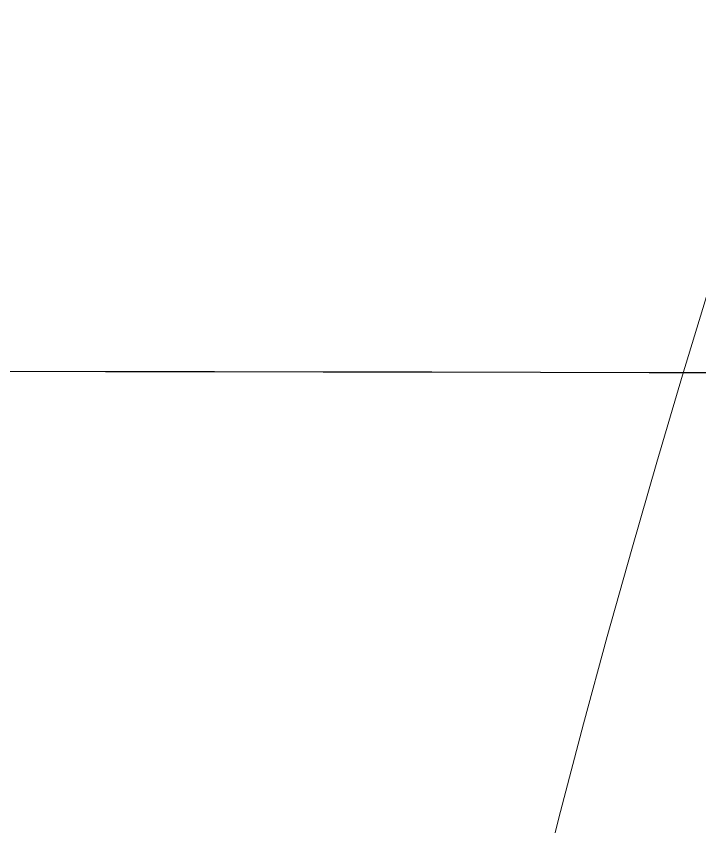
# Model space of a CAD drawing. Header units: metres. Extents: x -1161 to -1080, y 3 to 563.
# Drawn here: x -1113.17161 to -1113.13937, y 510.3402 to 510.37845 of the extents above; entities that cross this region are included whole.
import ezdxf

# ---------------------------------------------------------------- set-up
doc = ezdxf.new("R2010")
doc.units = ezdxf.units.M
for name, color, linetype, lineweight in [('A-ANNO-SYMB', 7, 'Continuous', 9), ('A-FLOR', 7, 'Continuous', 50), ('A-GENM', 7, 'Continuous', 35)]:
    doc.layers.add(name, color=color, linetype=linetype, lineweight=lineweight)
doc.layers.add('G-ANNO-SYMB', color=7, linetype='Continuous', lineweight=35, true_color=0x0080ff)

# ---------------------------------------------------------------- blocks, each defined once
blk = doc.blocks.new('Top of Pavement - RL A - Top of Pavement - RL A-68818558-DRG-2873171 - BARRIER LAYOUT')
at = {"layer": 'A-GENM', "color": 9, "lineweight": 25, "true_color": 0xbebebe}
blk.add_open_spline([(107.378737, 6.709486), (107.32292, 6.921022), (107.239195, 7.238326), (107.127562, 7.661398), (107.043838, 7.978701), (106.960113, 8.296005), (106.848479, 8.71908), (106.717347, 9.216047), (106.614124, 9.607245), (106.566719, 9.786904)], degree=3, knots=[0.41818182, 0.41818182, 0.41818182, 0.41818182, 0.42272727, 0.425, 0.42727273, 0.42954545, 0.43181818, 0.43636364, 0.44022405, 0.44022405, 0.44022405, 0.44022405], dxfattribs=at)
blk = doc.blocks.new('T2DPAA-T2D-C3S-RS-M3D-100334_rvt-1-DRG-2873171 - BARRIER LAYOUT')
at = {"layer": 'A-GENM', "color": 253, "lineweight": 25, "true_color": 0xa3a3a3, "rotation": 75.11694444444437}
blk.add_blockref('Top of Pavement - RL A - Top of Pavement - RL A-68818558-DRG-2873171 - BARRIER LAYOUT', (-1134.057798, 404.861595), dxfattribs=at)
blk = doc.blocks.new('Section - SectionHead-4898858-DRG-2873171 - BARRIER LAYOUT')
at = {"layer": 'G-ANNO-SYMB', "color": 7, "lineweight": 50}
blk.add_arc((-0.002, 0), 0.006, 360, 180, dxfattribs=at)

msp = doc.modelspace()

# ---------------------------------------------------------------- linework, layer by layer
at = {"layer": 'A-ANNO-SYMB', "lineweight": 18}
msp.add_arc((-1112.605205, 510.200872), 0.558567, 123.3356, 179.6644, dxfattribs=at)
at = {"layer": 'A-FLOR', "lineweight": 18}
msp.add_open_spline([(-1113.01819, 510.190715), (-1113.021989, 510.196512), (-1113.032622, 510.212913), (-1113.049761, 510.240128), (-1113.075828, 510.28333), (-1113.100216, 510.327527), (-1113.12375, 510.372157), (-1113.140765, 510.405955), (-1113.157093, 510.4401), (-1113.178001, 510.486029), (-1113.197229, 510.532694), (-1113.215656, 510.579667), (-1113.228814, 510.615145), (-1113.241119, 510.650938), (-1113.252735, 510.686961), (-1113.26355, 510.723222), (-1113.277066, 510.771836), (-1113.289853, 510.82065), (-1113.300637, 510.869955), (-1113.308019, 510.907084), (-1113.314738, 510.944318), (-1113.322761, 510.994124), (-1113.329898, 511.044094), (-1113.334957, 511.094296), (-1113.338027, 511.132017), (-1113.340566, 511.169777), (-1113.342395, 511.207577), (-1113.343592, 511.245403), (-1113.344226, 511.295855), (-1113.342835, 511.346309), (-1113.34061, 511.396713), (-1113.338236, 511.434476), (-1113.335034, 511.472193), (-1113.332008, 511.501493), (-1113.329995, 511.518203), (-1113.329475, 511.522389)], degree=3, knots=[-0.98054946, -0.98054946, -0.98054946, -0.98054946, -0.98, -0.979, -0.978, -0.976, -0.975, -0.974, -0.973, -0.972, -0.97, -0.969, -0.968, -0.967, -0.966, -0.965, -0.964, -0.962, -0.961, -0.96, -0.959, -0.958, -0.956, -0.955, -0.954, -0.953, -0.952, -0.951, -0.95, -0.948, -0.947, -0.946, -0.945, -0.944, -0.9436655, -0.9436655, -0.9436655, -0.9436655], dxfattribs=at)

# ---------------------------------------------------------------- block references
at = {"lineweight": 5}
msp.add_blockref('T2DPAA-T2D-C3S-RS-M3D-100334_rvt-1-DRG-2873171 - BARRIER LAYOUT', (0, 0), dxfattribs=at)
at = {"layer": 'G-ANNO-SYMB', "color": 7, "lineweight": 50, "xscale": 99.99999999999996, "yscale": 99.99999999999996, "zscale": 99.99999999999996, "rotation": 334.1169444444438}
msp.add_blockref('Section - SectionHead-4898858-DRG-2873171 - BARRIER LAYOUT', (-1112.720195, 509.669491), dxfattribs=at)

doc.saveas('drawing.dxf')
